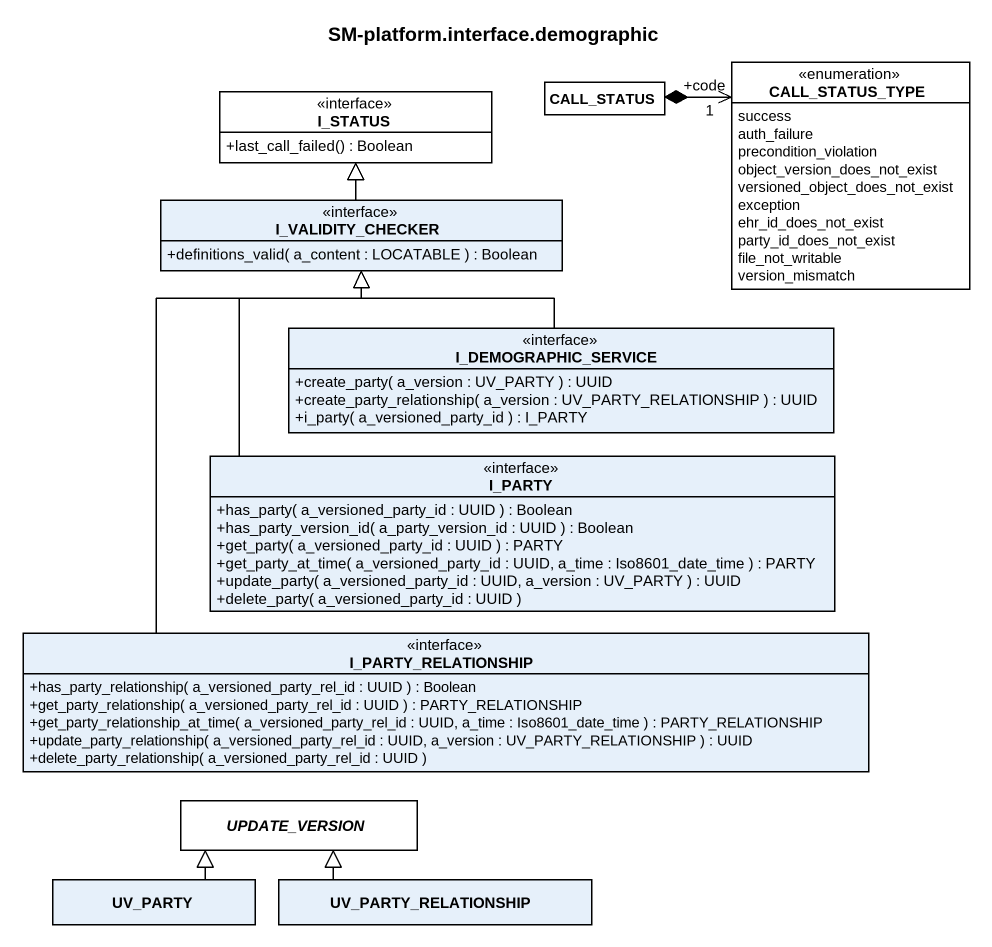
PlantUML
@startuml
title SM-platform.interface.demographic
hide circle
hide empty members
skinparam classAttributeIconSize 0
enum CALL_STATUS_TYPE #FFFFFF {
  success
  auth_failure
  precondition_violation
  object_version_does_not_exist
  versioned_object_does_not_exist
  exception
  ehr_id_does_not_exist
  party_id_does_not_exist
  file_not_writable
  version_mismatch
}
interface I_STATUS #FFFFFF {
  +last_call_failed() : Boolean
}
class CALL_STATUS #FFFFFF
interface I_VALIDITY_CHECKER {
  +definitions_valid( a_content : LOCATABLE ) : Boolean
}
interface I_DEMOGRAPHIC_SERVICE {
  +create_party( a_version : UV_PARTY ) : UUID
  +create_party_relationship( a_version : UV_PARTY_RELATIONSHIP ) : UUID
  +i_party( a_versioned_party_id ) : I_PARTY
}
interface I_PARTY {
  +has_party( a_versioned_party_id : UUID ) : Boolean
  +has_party_version_id( a_party_version_id : UUID ) : Boolean
  +get_party( a_versioned_party_id : UUID ) : PARTY
  +get_party_at_time( a_versioned_party_id : UUID, a_time : Iso8601_date_time ) : PARTY
  +update_party( a_versioned_party_id : UUID, a_version : UV_PARTY ) : UUID
  +delete_party( a_versioned_party_id : UUID )
}
interface I_PARTY_RELATIONSHIP {
  +has_party_relationship( a_versioned_party_rel_id : UUID ) : Boolean
  +get_party_relationship( a_versioned_party_rel_id : UUID ) : PARTY_RELATIONSHIP
  +get_party_relationship_at_time( a_versioned_party_rel_id : UUID, a_time : Iso8601_date_time ) : PARTY_RELATIONSHIP
  +update_party_relationship( a_versioned_party_rel_id : UUID, a_version : UV_PARTY_RELATIONSHIP ) : UUID
  +delete_party_relationship( a_versioned_party_rel_id : UUID )
}
abstract class UPDATE_VERSION #FFFFFF
class UV_PARTY
class UV_PARTY_RELATIONSHIP
CALL_STATUS_TYPE "+code\n1" <-left-* CALL_STATUS
I_VALIDITY_CHECKER -up-|> I_STATUS
I_DEMOGRAPHIC_SERVICE -up-|> I_VALIDITY_CHECKER
I_PARTY -up-|> I_VALIDITY_CHECKER
I_PARTY_RELATIONSHIP -up-|> I_VALIDITY_CHECKER
UV_PARTY -right-|> UPDATE_VERSION
UV_PARTY_RELATIONSHIP -left-|> UPDATE_VERSION
@enduml
